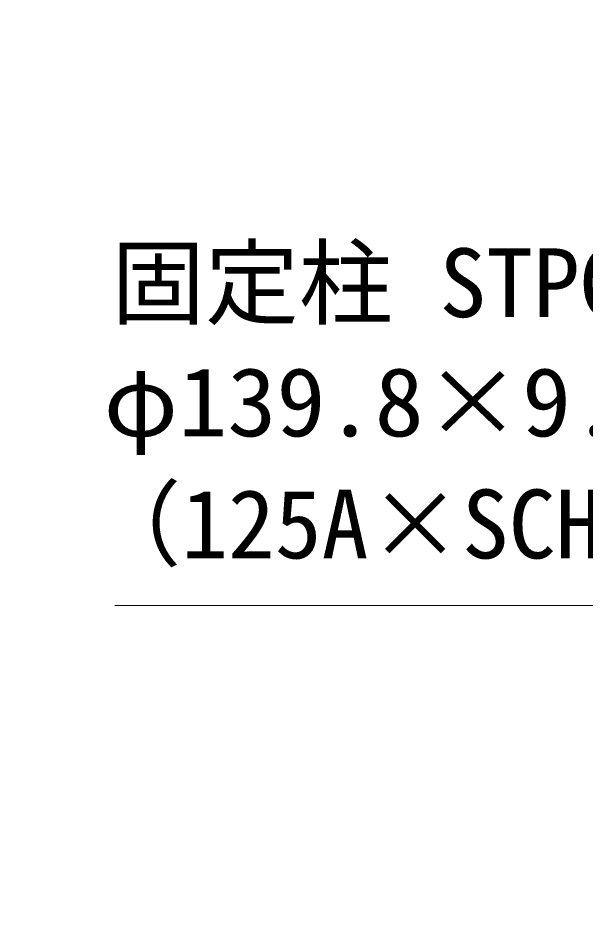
# Model space of a CAD drawing. Units: millimetres, scale not verified. Extents: x -11880 to 11880, y -8400 to 8400.
# Drawn here: x -7058 to -6058, y -964 to 642 of the extents above; entities that cross this region are included whole.
import ezdxf
from ezdxf.enums import TextEntityAlignment as Align

# ---------------------------------------------------------------- set-up
doc = ezdxf.new("R2010")
doc.units = ezdxf.units.MM
doc.header["$LTSCALE"] = 30
doc.layers.add('0-4_寸法線', color=4, linetype='Continuous', lineweight=18)
doc.styles.add('ＭＳ ゴシック', font='')
doc.styles.get('ＭＳ ゴシック').set_extended_font_data('MS Gothic')

# ---------------------------------------------------------------- blocks, each defined once
blk = doc.blocks.new('S44')
at = {"layer": '0-4_寸法線'}
for points in [[(19529219.7, 87063540.7), (19570197.3, 87063540.7), (19579216.9, 87043609.4), (19580453.7, 87040876.2)], [(19578761.3, 87043403.3), (19580453.7, 87040876.2), (19579672.4, 87043815.6)]]:
    blk.add_lwpolyline(points, dxfattribs=at)
at = {"layer": '0-4_寸法線', "color": 254, "style": 'ＭＳ ゴシック'}
for s, p in [('回転柱 SUS304 HL', (19529028.7, 87071241.2)), ('φ216.3×4t', (19528787.7, 87064941.2))]:
    blk.add_text(s, height=3637, dxfattribs=at).set_placement(p, align=Align.BOTTOM_LEFT)
blk = doc.blocks.new('S49')
at = {"layer": '0-4_寸法線'}
for points in [[(19534162, 87032060.1), (19571482, 87032060.1), (19578740.8, 87017606.1), (19580087.1, 87014925.1)], [(19578293.9, 87017381.7), (19580087.1, 87014925.1), (19579187.6, 87017830.5)]]:
    blk.add_lwpolyline(points, dxfattribs=at)
at = {"layer": '0-4_寸法線', "color": 254, "style": 'ＭＳ ゴシック'}
for s, p in [('固定柱 STPG370', (19533971, 87046211.9)), ('（125A×SCH80）', (19532710.5, 87033460.7))]:
    blk.add_text(s, height=3637, dxfattribs=at).set_placement(p, align=Align.BOTTOM_LEFT)
at = {"layer": '0-4_寸法線', "color": 254, "style": 'ＭＳ ゴシック', "width": 1.05}
blk.add_text('φ139.8×9.5t', height=3637, dxfattribs=at).set_placement((19533557.2, 87039911.9), align=Align.BOTTOM_LEFT)

msp = doc.modelspace()

# ---------------------------------------------------------------- block references
at = {"layer": '0-4_寸法線', "xscale": 0.03333333, "yscale": 0.03333333}
for name in ['S44', 'S49']:
    msp.add_blockref(name, (-658026.37, -2901461.32), dxfattribs=at)

doc.saveas('drawing.dxf')
